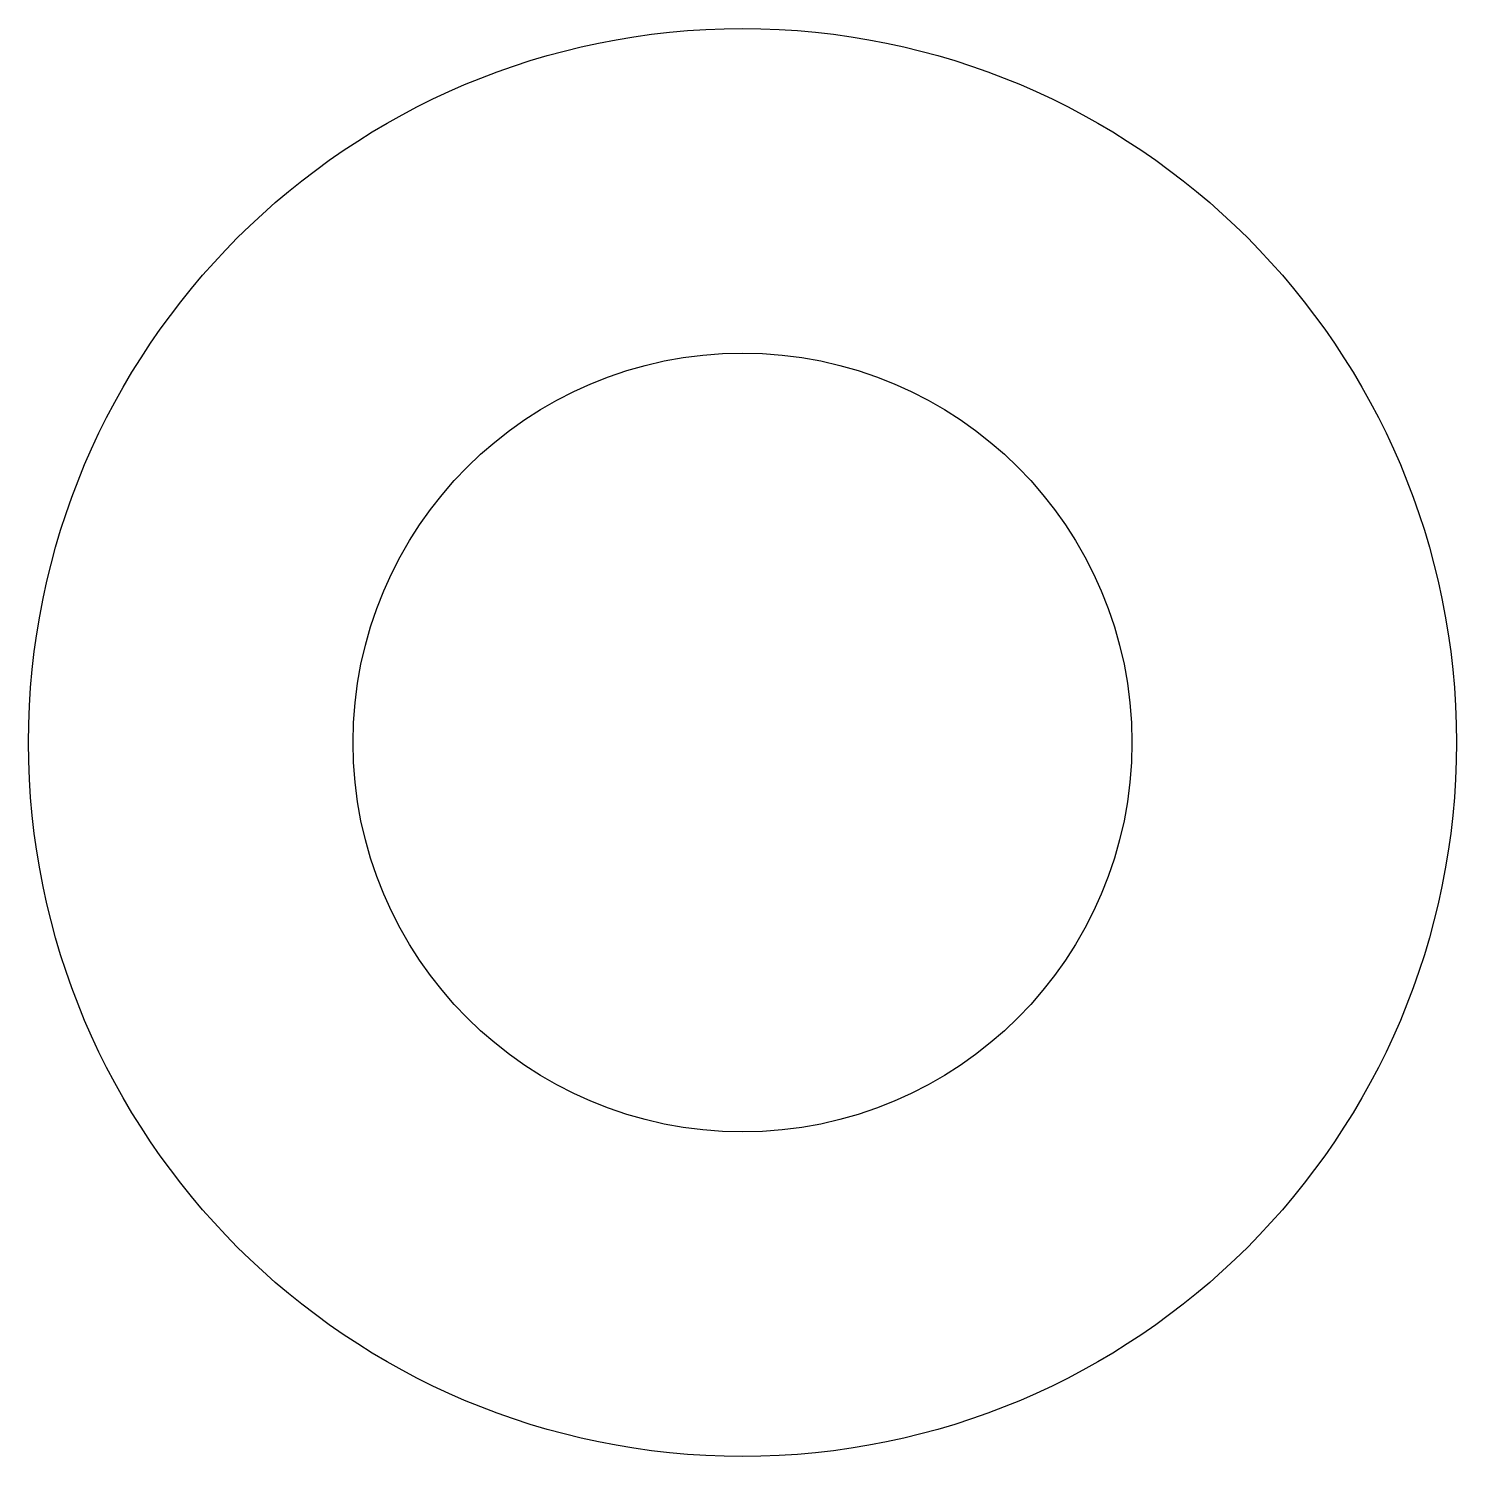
# Model space of a CAD drawing. Header units: inches. Extents: x -0.344 to 0.344, y -0.344 to 0.344.
import ezdxf

# ---------------------------------------------------------------- set-up
doc = ezdxf.new("R2010")
doc.units = ezdxf.units.IN
doc.header["$MEASUREMENT"] = 0

msp = doc.modelspace()

# ---------------------------------------------------------------- linework, layer by layer
for radius in [0.34375, 0.1875]:
    msp.add_circle((0, 0), radius)

doc.saveas('drawing.dxf')
